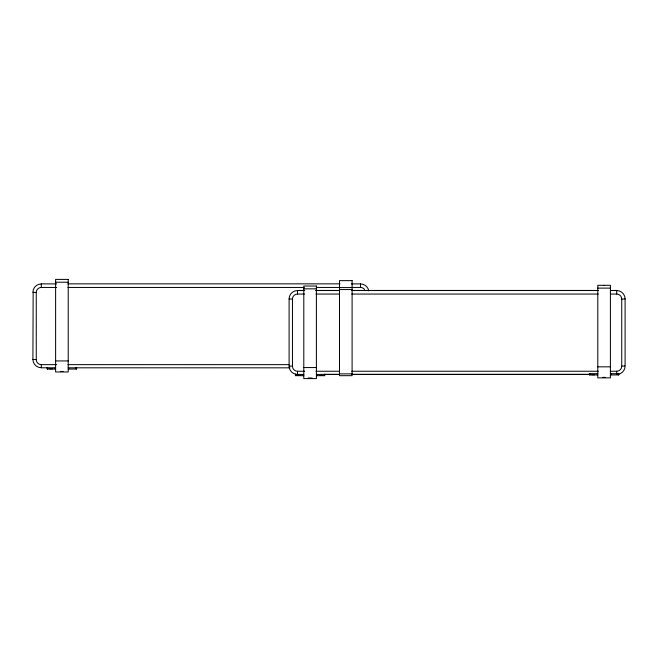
<?xml version="1.0" encoding="UTF-8"?>
<svg xmlns="http://www.w3.org/2000/svg" width="658" height="658" viewBox="0 0 658 658"><rect width="100%" height="100%" fill="white"/><g stroke="black" fill="none" stroke-linecap="round" stroke-linejoin="round"><path stroke-width="0.99" d="M591.723 374.747L594.635 374.731M63.102 371.49L60.659 371.466M605.36 377.363L602.843 377.363M33.155 292.177L32.9 359.441L36.264 359.605A5.042 5.034 0 0 0 41.298 364.639L56.646 364.639M33.155 359.301L32.9 359.358A8.398 8.389 0 0 0 41.298 367.748L47.442 367.83M47.22 368.653L47.639 368.636M68.218 367.806L289.907 367.83M68.218 369.064L76.583 369.031L76.616 367.394M76.583 367.773L76.196 367.781M295.401 375.282L295.82 375.266M316.399 374.435L324.797 374.394M316.399 375.693L324.764 375.66L324.797 374.024M589.404 374.55L589.823 374.534M610.402 373.703L618.8 373.662L618.767 374.928L610.435 374.953M49.704 368.801L52.327 368.809M312.032 378.013L308.166 378.013M610.558 294.052L616.702 294.052A5.042 5.034 0 0 1 621.736 299.086L625.1 298.921L625.1 366.045A8.398 8.389 0 0 1 618.158 374.303M610.558 371.244L616.702 371.244A5.042 5.034 0 0 0 621.736 366.202L624.845 365.897M295.82 374.007L295.401 375.652L303.799 375.693M55.617 282.216L68.218 282.216M56.646 283.927L41.298 283.853L41.298 287.447A5.042 5.034 0 0 0 36.264 292.481L36.264 359.605M67.897 283.853L340.038 283.853M351.29 283.927L360.502 283.853L360.502 287.447A5.042 5.034 0 0 1 364.581 289.528M41.298 287.447L56.646 287.447M67.897 287.447L304.235 287.447M316.506 287.447L340.038 287.447M351.29 287.447L360.502 287.447M339.503 287.579L352.104 287.579M597.801 288.114L610.402 288.114M303.799 288.846L316.399 288.846M339.503 289.553L352.104 289.553M304.662 290.449L297.498 290.449L297.498 294.052A5.042 5.034 0 0 0 292.456 299.086L292.456 366.202A5.042 5.034 0 0 0 297.498 371.244L304.662 371.244M315.914 290.449L339.446 290.449M351.726 290.449L598.286 290.449M610.558 290.449L616.702 290.449L616.702 294.052M304.662 290.532L297.498 290.532A8.398 8.389 0 0 0 289.101 298.921L289.101 366.045A8.398 8.389 0 0 0 296.042 374.303M315.914 290.532L339.446 290.532M351.726 290.532L598.286 290.532M610.558 290.532L616.702 290.532A8.398 8.389 0 0 1 625.1 298.921L624.845 298.781M297.498 294.052L304.662 294.052M315.914 294.052L339.446 294.052M351.726 294.052L598.286 294.052M55.617 360.929L68.218 360.929M67.897 364.639L288.887 364.639M597.801 366.835L610.402 366.835M303.799 367.559L316.399 367.559M55.617 367.806L47.22 367.764M47.22 367.394L47.253 369.031L55.617 369.064M315.914 371.244L339.446 371.244M351.726 371.244L598.286 371.244M597.801 374.961L589.428 374.928L589.404 373.662L597.801 373.703M339.503 373.876L352.104 373.876M295.401 374.394L303.799 374.435M325.126 374.353L339.446 374.353M351.726 374.353L590.103 374.353M325.126 374.435L339.446 374.435M351.726 374.435L590.103 374.435M36.264 292.481L32.9 292.325A8.398 8.389 0 0 1 41.298 283.927M292.456 299.086L289.101 298.921M292.456 366.202L289.101 366.045M76.196 368.636L76.616 368.653M618.38 374.534L618.8 374.55M322.313 375.43L319.73 375.504M621.736 299.086L621.736 366.202M618.38 373.686L618.38 374.945M616.702 371.244L616.702 374.238M610.821 373.686L610.821 374.945M597.382 373.686L597.382 374.945M589.823 373.686L589.823 374.945M324.378 374.41L324.378 375.669M316.819 374.41L316.819 375.669M303.379 374.41L303.379 375.669M297.498 371.244L297.498 374.238M295.82 374.41L295.82 375.669M76.196 367.583L76.196 369.039M68.638 367.781L68.638 369.039M55.198 367.781L55.198 369.039M47.639 367.583L47.639 369.039M41.298 364.639L41.298 367.83M360.502 283.927A8.398 8.389 0 0 1 368.776 290.861M297.737 375.455L300.64 375.455L297.737 375.455M68.218 279.403L55.617 279.403L55.617 371.967L68.218 371.967L68.218 279.403M352.104 280.629L339.503 280.629L339.503 375.677L352.104 375.677L352.104 280.629M604.102 285.309L597.801 285.309L597.801 377.865L610.402 377.865L610.402 285.309L604.102 285.309M316.399 286.033L303.799 286.033L303.799 378.597L316.399 378.597L316.399 286.033"/></g></svg>
